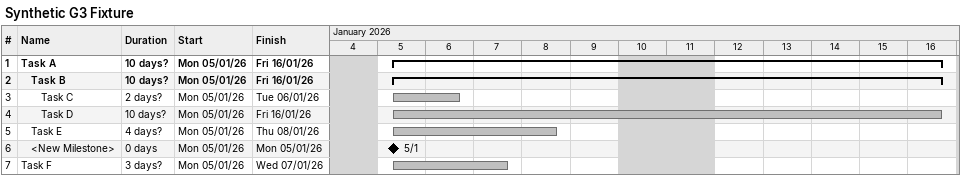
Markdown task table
Synthetic G3 Fixture

| ID | Level | Task | Duration | Start | Finish |
|---|---|---|---|---|---|
| 1 | 1 | **Task A** | 10d? | 2026-01-05 | 2026-01-16 |
| 2 | 2 | **Task B** | 10d? | 2026-01-05 | 2026-01-16 |
| 3 | 3 | Task C | 2d? | 2026-01-05 | 2026-01-06 |
| 4 | 3 | Task D | 10d? | 2026-01-05 | 2026-01-16 |
| 5 | 2 | Task E | 4d? | 2026-01-05 | 2026-01-08 |
| 6 | 2 | <New Milestone> | 0d | 2026-01-05 | 2026-01-05 |
| 7 | 1 | Task F | 3d? | 2026-01-05 | 2026-01-07 |
